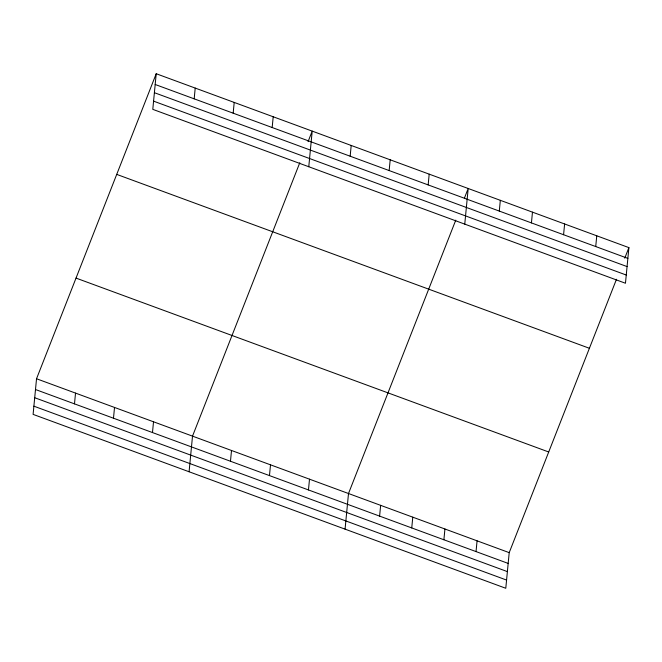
<?xml version="1.0" encoding="UTF-8"?>
<svg xmlns="http://www.w3.org/2000/svg" width="662" height="662" viewBox="0 0 662 662"><rect width="100%" height="100%" fill="white"/><g stroke="black" fill="none" stroke-linecap="round" stroke-linejoin="round"><path stroke-width="0.99" d="M156.215 73.73L152.79 109.354L625.466 283.245L628.9 247.621L156.215 73.73L36.534 378.755L33.1 414.379L505.785 588.27L509.21 552.646L616.487 279.256M74.492 403.861L75.526 393.104M113.483 418.21L114.526 407.444M152.483 432.559L153.518 421.793M194.181 98.837L195.216 88.079M189.084 471.766L192.518 436.142L299.787 162.753M233.173 113.185L234.207 102.42M230.475 461.248L231.51 450.483M272.173 127.526L273.207 116.769M269.467 475.597L270.51 464.832M308.773 166.733L312.207 131.117L308.062 141.66M308.467 489.938L309.502 479.18M350.165 156.224L351.199 145.458M345.067 529.145L348.502 493.521L455.779 220.132M389.157 170.564L390.199 159.807M379.607 516.112L380.642 505.346M428.157 184.913L429.191 174.156M411.747 527.937L412.782 517.171M464.757 224.12L468.191 188.496L464.426 198.087M443.888 539.762L444.93 528.996M499.297 211.087L500.331 200.321M476.036 551.587L477.07 540.821M531.437 222.912L532.471 212.146M563.577 234.737L564.612 223.971M595.726 246.562L596.76 235.796M624.763 258.163L628.9 247.621M155.181 84.488L627.866 258.379M154.395 92.697L627.071 266.587M153.576 101.145L626.26 275.036M116.719 174.387L589.403 348.278M76.031 278.098L548.707 451.989M36.534 378.755L509.21 552.646M35.491 389.521L508.176 563.412M34.705 397.721L507.382 571.612M33.886 406.178L506.571 580.069"/></g></svg>
